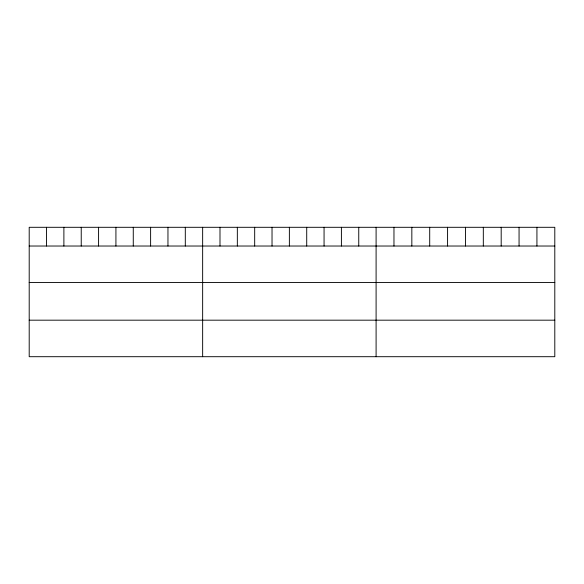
<?xml version="1.0" encoding="UTF-8"?>
<svg xmlns="http://www.w3.org/2000/svg" width="584" height="584" viewBox="0 0 584 584"><rect width="100%" height="100%" fill="white"/><g stroke="black" fill="none" stroke-linecap="round" stroke-linejoin="round"><path stroke-width="0.88" d="M554.8 246.025L554.8 356.7L29.2 356.7L29.2 227.3L554.8 227.3L554.8 246.025L29.2 246.025M29.2 282.546L554.8 282.546M29.2 320.178L554.8 320.178M536.93 227.3L536.93 246.025M519.059 227.3L519.059 246.025M501.189 227.3L501.189 246.025M483.318 227.3L483.318 246.025M465.448 227.3L465.448 246.025M447.578 227.3L447.578 246.025M429.707 227.3L429.707 246.025M411.837 227.3L411.837 246.025M393.966 227.3L393.966 246.025M376.096 227.3L376.096 356.7M358.751 227.3L358.751 246.025M341.406 227.3L341.406 246.025M324.062 227.3L324.062 246.025M306.717 227.3L306.717 246.025M289.372 227.3L289.372 246.025M272.027 227.3L272.027 246.025M254.682 227.3L254.682 246.025M237.338 227.3L237.338 246.025M219.993 227.3L219.993 246.025M202.648 227.3L202.648 356.7M185.303 227.3L185.303 246.025M167.958 227.3L167.958 246.025M150.614 227.3L150.614 246.025M133.269 227.3L133.269 246.025M115.924 227.3L115.924 246.025M98.579 227.3L98.579 246.025M81.234 227.3L81.234 246.025M63.89 227.3L63.89 246.025M46.545 227.3L46.545 246.025"/></g></svg>
